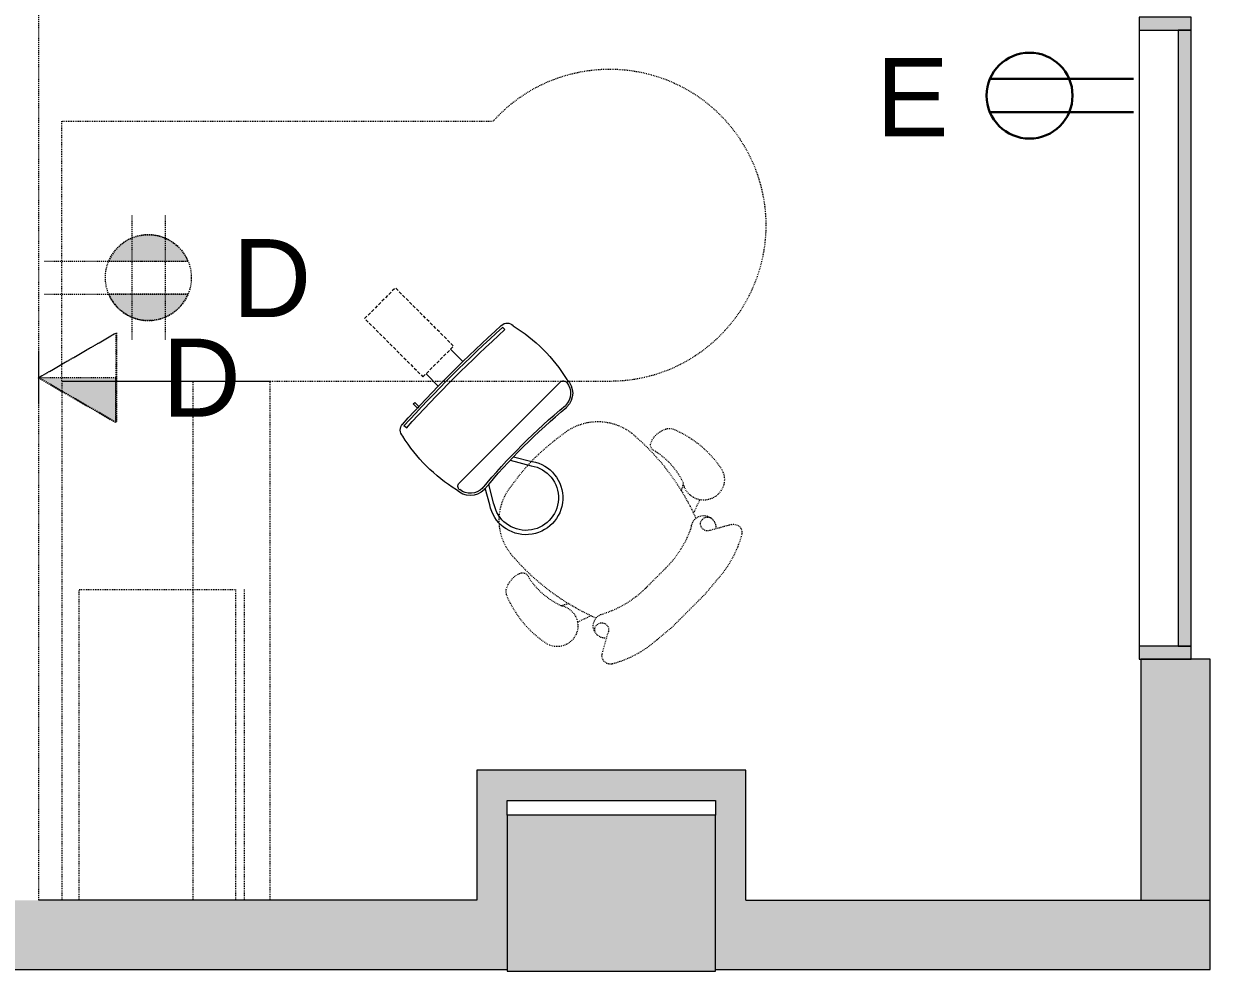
# Model space of a CAD drawing. Header units: inches. Extents: x 624 to 3559, y -1067 to 682.
# Drawn here: x 2225.8 to 2362.5, y -1067.5 to -958.2 of the extents above; entities that cross this region are included whole.
import ezdxf

# ---------------------------------------------------------------- set-up
doc = ezdxf.new("R2010")
doc.units = ezdxf.units.IN
doc.header["$MEASUREMENT"] = 0
for name, pattern in [('Demolished', [0.1875, 0.125, -0.0625]), ('IMPORT-HIDDEN', [0.5625, 0.375, -0.1875]), ('IMPORT-HIDDEN4', [0.140625, 0.09375, -0.046875])]:
    doc.linetypes.add(name, pattern=pattern)
for name, color, linetype, lineweight in [('2nd furn DEMO_dwg', 8, 'Continuous', 9), ('A-ANNO-NOTE', 131, 'Demolished', 9), ('A-GLAZ-CURT', 52, 'Continuous', 13), ('A-GLAZ-CWMG', 51, 'Continuous', 13), ('A-WALL', 113, 'Continuous', 13), ('A-Wall-Demo', 7, 'IMPORT-HIDDEN4', 9), ('A-WALL-PATT', 111, 'Continuous', 13), ('I-WALL', 2, 'Continuous', 13), ('S-COLS', 52, 'Continuous', 13)]:
    doc.layers.add(name, color=color, linetype=linetype, lineweight=lineweight)
doc.styles.add('Swis721 Lt BT', font='swissl.ttf', dxfattribs={"height": 9})

# ---------------------------------------------------------------- blocks, each defined once
blk = doc.blocks.new('System Panel - Glazed perim-6904431-2ND FLOOR DEMOLITION')
at = {"layer": 'A-GLAZ-CURT', "lineweight": 9}
blk.add_hatch(color=7, dxfattribs=at).paths.add_polyline_path([(-35.5, -3), (35.5, -3), (35.5, -1.5), (-35.5, -1.5)], flags=0)
at = {"layer": 'A-GLAZ-CURT', "color": 8, "lineweight": 20}
for p, q in [((35.5, -1.5), (-35.5, -1.5)), ((-35.5, -1.5), (-35.5, -3)), ((35.5, -3), (35.5, -1.5)), ((-35.5, -3), (35.5, -3))]:
    blk.add_line(p, q, dxfattribs=at)
blk = doc.blocks.new('Rectangular Mullion - 1_5_ x 6_ rectangular-6904432-2ND FLOOR DEMOLITION')
at = {"layer": 'A-GLAZ-CWMG', "lineweight": 9}
blk.add_hatch(color=7, dxfattribs=at).paths.add_polyline_path([(0, -2.8), (0, 3), (-1.5, 3), (-1.5, -3), (0, -3)], flags=0)
at = {"layer": 'A-GLAZ-CWMG', "color": 8, "lineweight": 20}
for p, q in [((0, 3), (-1.5, 3)), ((-1.5, 3), (-1.5, -3)), ((0, -3), (0, 3)), ((-1.5, -3), (0, -3))]:
    blk.add_line(p, q, dxfattribs=at)
blk = doc.blocks.new('Rectangular Mullion - 1_5_ x 6_ rectangular-6904433-2ND FLOOR DEMOLITION')
at = {"layer": 'A-GLAZ-CWMG', "lineweight": 9}
blk.add_line((5878.82, -959), (5878.82, -1030), dxfattribs=at)
blk = doc.blocks.new('Rectangular Mullion - 1_5_ x 6_ rectangular-6904437-2ND FLOOR DEMOLITION')
at = {"layer": 'A-GLAZ-CWMG', "lineweight": 9}
blk.add_hatch(color=7, dxfattribs=at).paths.add_polyline_path([(-0.75, 1.5), (-0.75, 3), (0.75, 3), (0.75, -3), (-0.75, -3)], flags=0)
at = {"layer": 'A-GLAZ-CWMG', "color": 8, "lineweight": 20}
for p, q in [((-0.75, 3), (0.75, 3)), ((-0.75, -3), (-0.75, 3)), ((0.75, 3), (0.75, -3)), ((0.75, -3), (-0.75, -3))]:
    blk.add_line(p, q, dxfattribs=at)
blk = doc.blocks.new('Concrete-Rectangular-Column - 24 x 18-6904599-2ND FLOOR DEMOLITION')
at = {"layer": 'S-COLS', "lineweight": 9}
blk.add_hatch(color=7, dxfattribs=at).paths.add_polyline_path([(12, -9), (12, 9), (-12, 9), (-12, -9)], flags=0)
at = {"layer": 'S-COLS', "color": 8, "lineweight": 20}
for p, q in [((12, 9), (-12, 9)), ((-12, 9), (-12, -9)), ((12, -9), (12, 9)), ((-12, -9), (12, -9))]:
    blk.add_line(p, q, dxfattribs=at)
blk = doc.blocks.new('2nd furn DEMO_dwg_kbtray-7015332-2ND FLOOR DEMOLITION')
at = {"layer": 'A-Wall-Demo', "linetype": 'Continuous'}
for p, q in [((21.125, 8.21875), (21.125, -8.25)), ((12.3125, 8), (11.9375, 8.03125)), ((25.65625, 7.09375), (23.625, 5.90625)), ((25.375, 7.5), (23.65625, 6.5)), ((11.5, 2), (9.5, 2)), ((23.40625, 2.1875), (25.5625, 0.9375)), ((23.40625, 1.625), (25.28125, 0.53125)), ((11.5, -2), (9.5, -2)), ((12.3125, -8.03125), (11.9375, -8.03125))]:
    blk.add_line(p, q, dxfattribs=at)
at = {"layer": 'A-Wall-Demo', "linetype": 'Continuous', "flags": 128}
blk.add_lwpolyline([(11.59375, 5.5), (10.90625, 5.5), (10.90625, 5.25), (11.59375, 5.25)], close=True, dxfattribs=at)
at = {"layer": 'A-Wall-Demo', "linetype": 'IMPORT-HIDDEN', "flags": 128}
blk.add_lwpolyline([(9.5, 2.5), (9.5, -2.5), (0, -2.5), (0, 2.5)], close=True, dxfattribs=at)
at = {"layer": 'A-Wall-Demo', "linetype": 'Continuous'}
for centre, radius, start, end in [((12.6875, 7.96875), 1, 90, 177.1540471), ((17.0625, -9.71875), 19.20865, 76.8518412, 103.1481526), ((21.625, 8.21875), 0.5, 82.8192409, 180.0000025), ((21.4375, 6.71875), 2.25, 0.0000007, 90), ((21.4375, 6.71875), 2, 0.3215387, 82.8192409), ((27.75, 3.96875), 4.25, 234.6075767, 123.8819628), ((173.625, 0), 162.125, 177.1540471, 182.8459579), ((173.625, 0), 161.87276, 177.1474833, 182.8393941), ((173.625, 0), 161.49742, 177.1540881, 182.8460057), ((27.75, 3.96875), 3.75, 234.2728837, 124.1107434), ((96.4375, 0), 73.30625, 174.7079446, 185.2920604), ((96.4375, 0), 73.05625, 174.6986214, 185.3013836), ((21.4375, -6.78125), 2.25, 270.000005, 0.0000007), ((21.4375, -6.78125), 2, 277.1807605, 359.6784627), ((12.6875, -8.03125), 1, 182.8459579, 270.000005), ((17.0625, 9.6875), 19.20865, 256.8518499, 283.1481465), ((21.625, -8.25), 0.5, 180.0000025, 277.1807605)]:
    blk.add_arc(centre, radius, start, end, dxfattribs=at)
blk = doc.blocks.new('2nd furn DEMO_dwg_CHAIR_OFFICE_HM_Mirra-7015333-2ND FLOOR DEMOLITION')
at = {"layer": 'A-Wall-Demo'}
for p, q in [((-21.44, 10.52), (-20.19, 8.31)), ((-17.44, 8.36), (-16.86, 9.97)), ((-14.61, 9.2), (-14.21, 9.97)), ((-21.44, -10.52), (-20.19, -8.31)), ((-17.44, -8.36), (-16.86, -9.97)), ((-14.61, -9.2), (-14.21, -9.97))]:
    blk.add_line(p, q, dxfattribs=at)
at = {"layer": 'A-Wall-Demo', "flags": 128}
for points in [[(-24.78, -4.94), (-24.97, -2.72), (-24.97, 0), (-24.97, 2.72), (-24.78, 4.94)], [(-19.64, 1.72), (-19.64, 0), (-19.64, -1.72)]]:
    blk.add_lwpolyline(points, dxfattribs=at)
at = {"layer": 'A-Wall-Demo'}
for centre, radius, start, end in [((-15.5, 11.94), 2.39, 109.0934, 301.7375), ((-13.64, 2.03), 12.46, 67.4006, 102.2256), ((-9.44, 12.44), 1.24, 33.3302, 61.864), ((-10.74, 11.69), 2.74, 336.2108, 31.5043), ((-22.28, 10.02), 0.981, 30.5266, 146.1171), ((-12.1, 4.22), 12.69, 150.0108, 176.7458), ((-8.28, -17.18), 27.13, 84.9162, 111.1254), ((-11.16, 1.75), 8.76, 77.7055, 110.355), ((-8.91, 11.02), 0.806, 241.4147, 327.1166), ((-6.62, 3.59), 6.3, 3.8669, 83.1802), ((-19.45, 7.99), 1.42, 93.5433, 139.4959), ((-19.45, 8.62), 0.8, 202.2326, 96.5668), ((-19.45, 7.99), 1.42, 323.4869, 85.7611), ((-7.53, 1.64), 12.11, 152.9176, 181.2205), ((-24.99, -0.06), 24.99, 0.1299, 9.3764), ((-24.99, 0.06), 24.99, 350.6236, 359.8701), ((-7.53, -1.64), 12.11, 178.7795, 207.0824), ((-6.62, -3.59), 6.3, 276.8198, 356.1331), ((-12.1, -4.22), 12.69, 183.2542, 209.9892), ((-19.45, -8.62), 0.8, 263.4332, 157.7674), ((-19.45, -7.99), 1.42, 274.2389, 36.5131), ((-8.28, 17.18), 27.13, 248.8746, 275.0838), ((-19.45, -7.99), 1.42, 220.5041, 266.4567), ((-15.5, -11.94), 2.39, 58.2625, 250.9066), ((-22.28, -10.02), 0.981, 213.8829, 329.4734), ((-11.16, -1.75), 8.76, 249.645, 282.2945), ((-8.91, -11.02), 0.806, 32.8834, 118.5853), ((-10.74, -11.69), 2.74, 328.4957, 23.7892), ((-13.64, -2.03), 12.46, 257.7744, 292.5994), ((-9.44, -12.44), 1.24, 298.136, 326.6698)]:
    blk.add_arc(centre, radius, start, end, dxfattribs=at)
blk = doc.blocks.new('2nd furn DEMO_dwg_DESK_OFFICE-V27-2ND FLOOR DEMOLITION')
at = {"layer": 'A-Wall-Demo'}
for p, q in [((36, 21), (0.2, 21)), ((36, 20), (0.2, 20)), ((0.2, 15.12), (60, 15.12))]:
    blk.add_line(p, q, dxfattribs=at)
at = {"layer": 'A-Wall-Demo', "flags": 128}
for points in [[(60, 63.12), (60, 0), (89.99, 0), (89.99, 49.69)], [(0.2, 24), (60, 24), (60, 0), (0.2, 0)], [(0.2, 2), (36, 2), (36, 20)]]:
    blk.add_lwpolyline(points, dxfattribs=at)
at = {"layer": 'A-Wall-Demo'}
blk.add_arc((78, 63.12), 18, 311.7498, 180, dxfattribs=at)
for name, p, rotation in [('2nd furn DEMO_dwg_CHAIR_OFFICE_HM_Mirra-7015333-2ND FLOOR DEMOLITION', (51.22, 54.55), 315.0000000000045), ('2nd furn DEMO_dwg_kbtray-7015332-2ND FLOOR DEMOLITION', (69.01, 36.66), 135.0000000000091)]:
    blk.add_blockref(name, p, dxfattribs=dict(rotation=rotation))
blk = doc.blocks.new('2nd furn DEMO_dwg-6974636-2ND FLOOR DEMOLITION')
at = {"extrusion": (0, 0, -1), "zscale": -1, "rotation": 90.00000000000001}
blk.add_blockref('2nd furn DEMO_dwg_DESK_OFFICE-V27-2ND FLOOR DEMOLITION', (2871.92, 223.31), dxfattribs=at)

msp = doc.modelspace()

# ---------------------------------------------------------------- hatches: boundary and pattern name
at = {"layer": 'A-ANNO-NOTE'}
for points in [[(2237.82, -983.15), (2241.24, -982.7), (2238.42, -982.88)], [(2243.33, -983.73), (2241.24, -982.7), (2237.82, -983.15)], [(2238.42, -982.88), (2241.24, -982.7), (2239.43, -982.62)], [(2240.86, -982.62), (2240.73, -982.61), (2239.43, -982.62)], [(2241.24, -982.7), (2240.86, -982.62), (2239.43, -982.62)], [(2243.33, -983.73), (2242.35, -983.09), (2241.24, -982.7)], [(2242.35, -983.09), (2241.62, -982.8), (2241.24, -982.7)], [(2235.58, -985.61), (2237.82, -983.15), (2235.81, -985.14)], [(2235.58, -985.61), (2243.33, -983.73), (2237.82, -983.15)], [(2235.58, -985.61), (2244.13, -984.59), (2243.33, -983.73)], [(2235.81, -985.14), (2237.82, -983.15), (2236.58, -984.09)], [(2236.58, -984.09), (2237.82, -983.15), (2237.38, -983.42)], [(2243.33, -983.73), (2243.12, -983.57), (2242.58, -983.21)], [(2244.13, -984.59), (2243.62, -984), (2243.33, -983.73)], [(2235.58, -985.61), (2244.66, -985.49), (2244.13, -984.59)], [(2235.58, -985.61), (2244.71, -985.61), (2244.66, -985.49)], [(2244.6, -985.37), (2244.42, -985.02), (2244.13, -984.59)], [(2244.66, -985.49), (2244.6, -985.37), (2244.13, -984.59)], [(2243.33, -991.31), (2235.58, -989.44), (2235.81, -989.91)], [(2244.13, -990.46), (2244.66, -989.56), (2235.58, -989.44)], [(2244.66, -989.56), (2244.71, -989.44), (2235.58, -989.44)], [(2243.33, -991.31), (2244.13, -990.46), (2235.58, -989.44)], [(2237.82, -991.9), (2243.33, -991.31), (2235.81, -989.91)], [(2237.82, -991.9), (2235.81, -989.91), (2236.58, -990.96)], [(2237.82, -991.9), (2236.58, -990.96), (2237.38, -991.63)], [(2243.33, -991.31), (2243.62, -991.05), (2244.13, -990.46)], [(2241.24, -992.35), (2243.33, -991.31), (2237.82, -991.9)], [(2240.47, -992.46), (2237.82, -991.9), (2238.42, -992.16)], [(2240.47, -992.46), (2241.24, -992.35), (2237.82, -991.9)], [(2240.47, -992.46), (2238.42, -992.16), (2239.43, -992.42)], [(2241.24, -992.35), (2242.35, -991.95), (2243.33, -991.31)], [(2241.24, -992.35), (2241.62, -992.25), (2242.11, -992.06)], [(2242.35, -991.95), (2242.58, -991.83), (2243.12, -991.48)], [(2236.39, -1004.23), (2236.39, -999.07), (2227.46, -999.07)]]:
    msp.add_hatch(color=7, dxfattribs=at).paths.add_polyline_path(points, flags=0)
at = {"layer": 'A-WALL-PATT', "lineweight": 9}
for points in [[(2362.5, -1059.28), (2362.5, -1031.5), (2354.5, -1031.5), (2354.5, -1059.28), (2360.3, -1059.28)], [(2278, -1059.28), (2281.5, -1059.28), (2281.5, -1044.28), (2278, -1044.28), (2278, -1049.48)], [(2305.5, -1047.78), (2309, -1047.78), (2309, -1044.28), (2281.5, -1044.28), (2281.5, -1047.78)], [(2309, -1059.28), (2309, -1047.78), (2305.5, -1047.78), (2305.5, -1059.28)], [(2061.5, -1067.28), (2281.5, -1067.28), (2281.5, -1059.28), (2061.5, -1059.28)], [(2353.38, -1067.28), (2362.5, -1067.28), (2362.5, -1059.28), (2305.5, -1059.28), (2305.5, -1067.28)]]:
    msp.add_hatch(color=7, dxfattribs=at).paths.add_polyline_path(points, flags=0)

# ---------------------------------------------------------------- linework, layer by layer
at = {"layer": 'A-ANNO-NOTE', "linetype": 'Continuous', "lineweight": 30}
for p, q in [((2353.65, -964.62), (2337.12, -964.62)), ((2353.65, -968.45), (2337.12, -968.45)), ((2353.65, -968.45), (2337.12, -968.45))]:
    msp.add_line(p, q, dxfattribs=at)
at = {"layer": 'A-ANNO-NOTE', "color": 7}
for p, q in [((2238.23, -980.35), (2238.23, -994.7)), ((2242.06, -980.35), (2242.06, -994.7)), ((2228.18, -985.61), (2244.71, -985.61)), ((2235.58, -985.61), (2244.71, -985.61)), ((2228.18, -989.44), (2244.71, -989.44)), ((2244.71, -989.44), (2235.58, -989.44)), ((2227.46, -999.07), (2236.39, -993.91)), ((2227.53, -999.03), (2236.46, -993.87)), ((2236.39, -993.91), (2236.39, -1004.23)), ((2236.46, -993.87), (2236.46, -1004.19)), ((2227.53, -1002.03), (2227.53, -996.03)), ((2227.46, -999.07), (2236.39, -1004.23)), ((2236.39, -999.07), (2227.46, -999.07)), ((2227.46, -999.07), (2236.39, -1004.23)), ((2227.53, -999.03), (2236.46, -1004.19)), ((2236.39, -1004.23), (2236.39, -999.07))]:
    msp.add_line(p, q, dxfattribs=at)
at = {"layer": 'A-ANNO-NOTE', "linetype": 'Continuous', "lineweight": 30}
msp.add_circle((2341.68, -966.54), 4.95, dxfattribs=at)
at = {"layer": 'A-ANNO-NOTE', "color": 7}
msp.add_circle((2240.14, -987.52), 4.95, dxfattribs=at)
for start, end in [(22.7756, 157.2244), (202.7756, 337.2244)]:
    msp.add_arc((2240.14, -987.52), 4.95, start, end, dxfattribs=at)
at = {"layer": 'A-WALL', "color": 8, "lineweight": 20}
for p, q in [((2362.5, -1031.5), (2354.5, -1031.5)), ((2354.5, -1031.5), (2354.5, -1059.28)), ((2362.5, -1067.28), (2362.5, -1031.5)), ((2278, -1059.28), (2227.53, -1059.28)), ((2309, -1059.28), (2362.5, -1059.28)), ((2061.5, -1067.28), (2281.5, -1067.28)), ((2305.5, -1067.28), (2362.5, -1067.28))]:
    msp.add_line(p, q, dxfattribs=at)
at = {"layer": 'I-WALL', "color": 250, "linetype": 'Demolished', "lineweight": 20}
msp.add_line((2227.53, -1059.28), (2227.53, -884.98), dxfattribs=at)
at = {"layer": 'I-WALL', "color": 8, "lineweight": 20}
for p, q in [((2278, -1044.28), (2278, -1059.28)), ((2309, -1044.28), (2278, -1044.28)), ((2309, -1059.28), (2309, -1044.28)), ((2281.5, -1049.48), (2281.5, -1047.78)), ((2281.5, -1047.78), (2305.5, -1047.78)), ((2305.5, -1047.78), (2305.5, -1049.48))]:
    msp.add_line(p, q, dxfattribs=at)

# ---------------------------------------------------------------- block references
at = {"layer": '2nd furn DEMO_dwg', "color": 7, "linetype": 'IMPORT-HIDDEN4'}
msp.add_blockref('2nd furn DEMO_dwg-6974636-2ND FLOOR DEMOLITION', (5102.09, -1282.79), dxfattribs=at)
at = {"layer": 'A-GLAZ-CURT', "lineweight": 9, "rotation": 89.99999999999987}
msp.add_blockref('System Panel - Glazed perim-6904431-2ND FLOOR DEMOLITION', (2357.3, -994.5), dxfattribs=at)
at = {"layer": 'A-GLAZ-CWMG', "lineweight": 9, "extrusion": (0, 0, -1), "rotation": 90.00000000000014}
msp.add_blockref('Rectangular Mullion - 1_5_ x 6_ rectangular-6904437-2ND FLOOR DEMOLITION', (-2357.3, -958.25), dxfattribs=at)
at = {"layer": 'A-GLAZ-CWMG', "lineweight": 9}
msp.add_blockref('Rectangular Mullion - 1_5_ x 6_ rectangular-6904433-2ND FLOOR DEMOLITION', (-3524.52, 0), dxfattribs=at)
at = {"layer": 'A-GLAZ-CWMG', "lineweight": 9, "rotation": 269.9999999999998}
msp.add_blockref('Rectangular Mullion - 1_5_ x 6_ rectangular-6904432-2ND FLOOR DEMOLITION', (2357.3, -1031.5), dxfattribs=at)
at = {"layer": 'S-COLS', "lineweight": 9}
msp.add_blockref('Concrete-Rectangular-Column - 24 x 18-6904599-2ND FLOOR DEMOLITION', (2293.5, -1058.48), dxfattribs=at)

# ---------------------------------------------------------------- texts
at = {"layer": 'A-ANNO-NOTE', "linetype": 'Continuous', "insert": (2323.98, -962.22), "char_height": 9, "width": 9.393, "attachment_point": 1, "style": 'Swis721 Lt BT'}
msp.add_mtext('E', dxfattribs=at)
at = {"layer": 'A-ANNO-NOTE', "color": 7, "char_height": 9, "width": 10.908, "attachment_point": 1, "style": 'Swis721 Lt BT'}
for insert in [(2249.84, -983.07), (2241.72, -994.55)]:
    msp.add_mtext('D', dxfattribs=dict(at, insert=insert))

doc.saveas('drawing.dxf')
